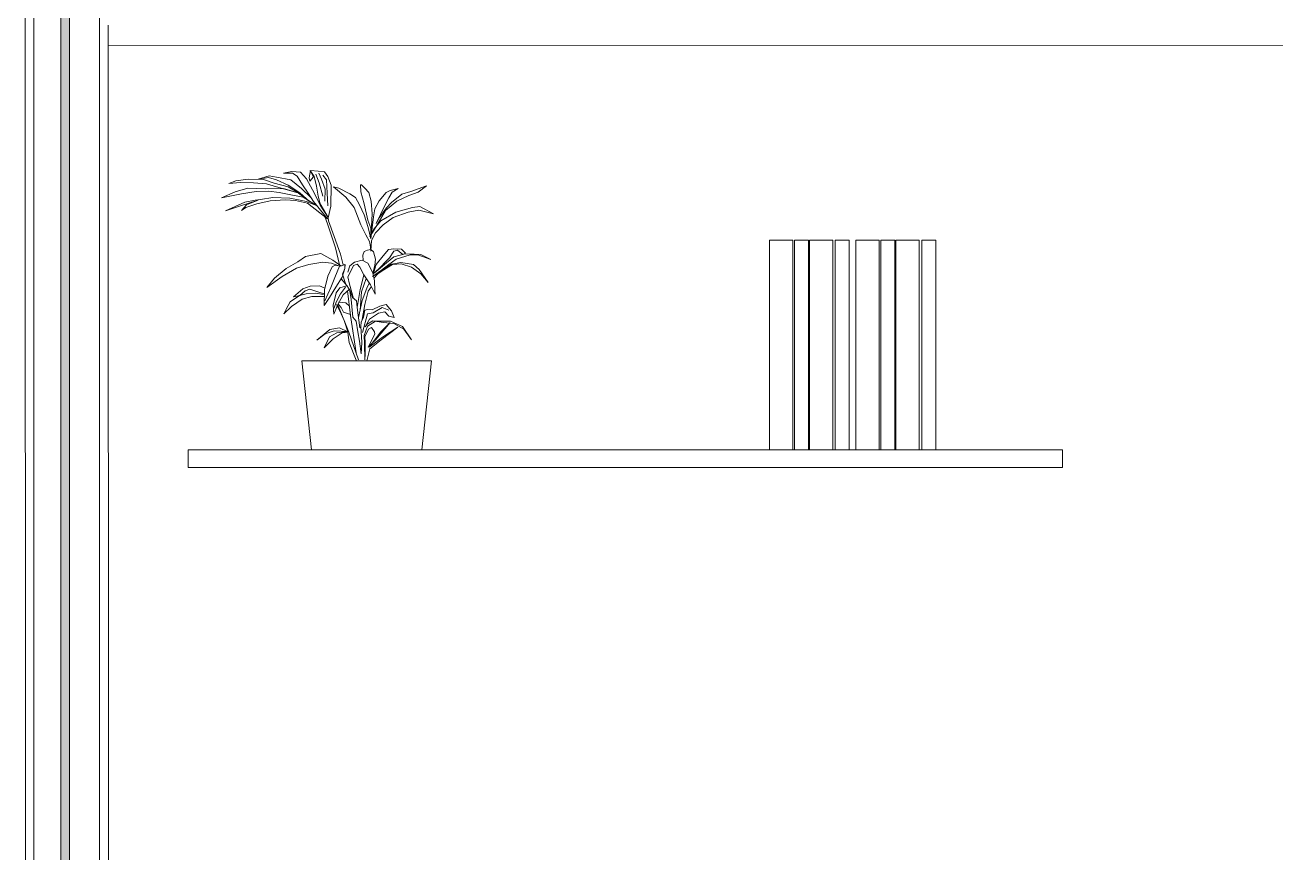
# Model space of a CAD drawing. Header units: inches. Extents: x 446 to 5946, y 570 to 2728.
# Drawn here: x 4078.6 to 4221.7, y 2469.2 to 2564 of the extents above; entities that cross this region are included whole.
import ezdxf

# ---------------------------------------------------------------- set-up
doc = ezdxf.new("R2010")
doc.units = ezdxf.units.IN
doc.header["$MEASUREMENT"] = 0
for name, color, linetype, lineweight in [('ACCESSORI', 2, 'Continuous', 13), ('INFISSI', 4, 'Continuous', 13), ('STRUTTURA', 7, 'Continuous', 20)]:
    doc.layers.add(name, color=color, linetype=linetype, lineweight=lineweight)

msp = doc.modelspace()

# ---------------------------------------------------------------- hatches: boundary and pattern name
at = {"layer": 'INFISSI'}
h = msp.add_hatch(color=4, dxfattribs=at)
h.dxf.hatch_style = 1
h.paths.add_polyline_path([(4082.69, 2628.09), (4083.69, 2628.09), (4083.69, 2363.52), (4082.69, 2363.52)])

# ---------------------------------------------------------------- linework, layer by layer
at = {"layer": 'ACCESSORI'}
for p, q in [((4109.1, 2547.24), (4108.16, 2547.08)), ((4110.1, 2547.18), (4109.1, 2547.24)), ((4111.24, 2547.35), (4111.1, 2546.51)), ((4111.22, 2547.35), (4111.68, 2546.67)), ((4111.58, 2546.64), (4111.22, 2547.35)), ((4112.12, 2547.29), (4111.24, 2547.35)), ((4112.87, 2547.23), (4112.12, 2547.29)), ((4113.24, 2546.67), (4112.87, 2547.23)), ((4102.7, 2546.17), (4101.9, 2545.89)), ((4101.9, 2545.89), (4103.26, 2546.01)), ((4104.12, 2546.38), (4102.7, 2546.17)), ((4103.26, 2546.01), (4104.72, 2545.96)), ((4105.86, 2546.34), (4104.12, 2546.38)), ((4104.72, 2545.96), (4106.22, 2545.85)), ((4106.54, 2546.75), (4105.28, 2546.38)), ((4105.28, 2546.38), (4106.44, 2546.58)), ((4107.1, 2545.93), (4105.86, 2546.34)), ((4106.22, 2545.85), (4107.37, 2545.49)), ((4106.44, 2546.58), (4107.36, 2546.3)), ((4107.37, 2546.6), (4106.54, 2546.75)), ((4108.68, 2545.49), (4107.1, 2545.93)), ((4107.36, 2546.3), (4108.71, 2545.69)), ((4109.02, 2546.3), (4107.37, 2546.6)), ((4108.16, 2547.08), (4109.2, 2547.06)), ((4110.21, 2545.32), (4109.02, 2546.3)), ((4109.2, 2547.06), (4109.71, 2546.71)), ((4109.71, 2546.71), (4110.35, 2545.72)), ((4110.81, 2546.41), (4110.1, 2547.18)), ((4111.7, 2544.72), (4110.81, 2546.41)), ((4111.1, 2546.51), (4111.18, 2546.14)), ((4111.18, 2546.14), (4111.58, 2546.64)), ((4111.68, 2546.67), (4111.92, 2545.58)), ((4112.25, 2545.94), (4111.86, 2546.94)), ((4112.52, 2546.36), (4112.21, 2547.08)), ((4112.65, 2544.42), (4112.25, 2545.94)), ((4112.92, 2545.24), (4112.52, 2546.36)), ((4113.07, 2546.31), (4112.66, 2546.82)), ((4113.14, 2544.79), (4113.07, 2546.31)), ((4113.61, 2545.68), (4113.24, 2546.67)), ((4102.62, 2544.93), (4101.06, 2544.25)), ((4101.06, 2544.25), (4103.37, 2544.69)), ((4104.09, 2545.33), (4102.62, 2544.93)), ((4103.37, 2544.69), (4105.02, 2544.97)), ((4106.16, 2545.27), (4104.09, 2545.33)), ((4105.02, 2544.97), (4106.5, 2545.01)), ((4108.17, 2545.3), (4106.16, 2545.27)), ((4106.5, 2545.01), (4107.68, 2544.85)), ((4107.37, 2545.49), (4108.59, 2545.16)), ((4107.68, 2544.85), (4109.2, 2544.55)), ((4110.06, 2544.72), (4108.17, 2545.3)), ((4108.59, 2545.16), (4110.06, 2544.72)), ((4109.74, 2544.88), (4108.68, 2545.49)), ((4108.71, 2545.69), (4110.02, 2544.82)), ((4109.2, 2544.55), (4110.43, 2544.33)), ((4111.14, 2543.81), (4109.74, 2544.88)), ((4110.02, 2544.82), (4111.14, 2543.81)), ((4111.3, 2544.29), (4110.21, 2545.32)), ((4110.35, 2545.72), (4110.97, 2544.77)), ((4110.97, 2544.77), (4111.61, 2543.83)), ((4112.36, 2543.4), (4111.7, 2544.72)), ((4111.92, 2545.58), (4112.12, 2544.43)), ((4112.12, 2544.43), (4112.35, 2543.56)), ((4112.91, 2543.84), (4112.92, 2545.24)), ((4113.24, 2543.31), (4113.14, 2544.79)), ((4113.59, 2543.28), (4113.61, 2545.68)), ((4113.88, 2545.5), (4115.31, 2544.3)), ((4114.48, 2545.36), (4113.88, 2545.5)), ((4115.75, 2544.69), (4114.48, 2545.36)), ((4116.39, 2544.27), (4115.75, 2544.69)), ((4116.98, 2545.74), (4117.01, 2544.91)), ((4117.08, 2545.71), (4116.98, 2545.74)), ((4117.01, 2544.91), (4117.4, 2543.55)), ((4117.45, 2545.35), (4117.08, 2545.71)), ((4117.92, 2544.86), (4117.45, 2545.35)), ((4118.19, 2543.86), (4117.92, 2544.86)), ((4119.9, 2544.86), (4119.1, 2543.88)), ((4120.38, 2545.07), (4119.9, 2544.86)), ((4120.22, 2544.25), (4120.6, 2544.87)), ((4121.29, 2545.29), (4120.38, 2545.07)), ((4121.7, 2544.64), (4120.52, 2543.72)), ((4120.6, 2544.87), (4121.29, 2545.29)), ((4121.11, 2543.85), (4122.51, 2544.5)), ((4122.74, 2544.97), (4121.7, 2544.64)), ((4122.51, 2544.5), (4123.57, 2544.89)), ((4124.52, 2545.62), (4122.74, 2544.97)), ((4123.57, 2544.89), (4124.52, 2545.62)), ((4101.52, 2542.76), (4103.75, 2543.76)), ((4103.24, 2543.34), (4101.52, 2542.76)), ((4105.27, 2543.98), (4103.24, 2543.34)), ((4103.37, 2542.79), (4103.95, 2543.44)), ((4103.86, 2543.12), (4103.37, 2542.79)), ((4103.75, 2543.76), (4104.92, 2543.98)), ((4105.13, 2543.56), (4103.86, 2543.12)), ((4103.95, 2543.44), (4105.27, 2543.98)), ((4104.92, 2543.98), (4105.55, 2544.05)), ((4106.62, 2543.88), (4105.13, 2543.56)), ((4105.55, 2544.05), (4106.94, 2544.28)), ((4108.34, 2544.01), (4106.62, 2543.88)), ((4106.94, 2544.28), (4108.9, 2544.2)), ((4109.52, 2543.92), (4108.34, 2544.01)), ((4108.9, 2544.2), (4110.08, 2543.96)), ((4110.91, 2543.64), (4109.52, 2543.92)), ((4110.08, 2543.96), (4110.78, 2543.8)), ((4110.43, 2544.33), (4111.93, 2543.37)), ((4110.78, 2543.8), (4112.03, 2543.31)), ((4113.21, 2541.85), (4110.91, 2543.64)), ((4111.61, 2543.83), (4111.94, 2543.39)), ((4111.94, 2543.39), (4113.21, 2541.85)), ((4112.35, 2543.56), (4112.74, 2542.92)), ((4113.29, 2541.98), (4112.36, 2543.4)), ((4112.74, 2542.92), (4113.29, 2541.98)), ((4113.28, 2541.94), (4113.59, 2543.28)), ((4115.31, 2544.3), (4116.23, 2543.12)), ((4116.23, 2543.12), (4117.02, 2541.15)), ((4116.85, 2543.44), (4116.39, 2544.27)), ((4117.4, 2542.29), (4116.85, 2543.44)), ((4117.4, 2543.55), (4117.81, 2541.68)), ((4118.3, 2542.42), (4118.19, 2543.86)), ((4118.62, 2542.96), (4118.45, 2542.06)), ((4119.1, 2543.88), (4118.62, 2542.96)), ((4118.78, 2541.3), (4119.71, 2543.28)), ((4119.95, 2543.08), (4119.12, 2541.94)), ((4119.71, 2543.28), (4120.22, 2544.25)), ((4119.84, 2542.78), (4121.11, 2543.85)), ((4120.52, 2543.72), (4119.95, 2543.08)), ((4122.92, 2543.13), (4121, 2542.61)), ((4123.76, 2543.23), (4122.92, 2543.13)), ((4125.32, 2542.42), (4123.76, 2543.23)), ((4113.2, 2541.25), (4112.88, 2542.1)), ((4113.33, 2541.59), (4113.28, 2541.94)), ((4113.95, 2539.82), (4113.33, 2541.59)), ((4117.83, 2540.85), (4117.4, 2542.29)), ((4117.81, 2541.68), (4118.14, 2540.77)), ((4118.15, 2539.56), (4118.3, 2542.42)), ((4118.45, 2542.06), (4118.15, 2539.56)), ((4119.31, 2541.61), (4118.49, 2540.65)), ((4119.12, 2541.94), (4118.78, 2541.3)), ((4119.01, 2541.35), (4119.84, 2542.78)), ((4121, 2542.61), (4119.31, 2541.61)), ((4119.57, 2541.15), (4120.69, 2542)), ((4120.69, 2542), (4122.41, 2542.61)), ((4122.41, 2542.61), (4123.64, 2542.81)), ((4123.64, 2542.81), (4125.32, 2542.42)), ((4114.1, 2538.51), (4113.2, 2541.25)), ((4117.02, 2541.15), (4117.59, 2540.02)), ((4118.15, 2539.56), (4117.83, 2540.85)), ((4118.04, 2539.76), (4119.01, 2541.35)), ((4118.49, 2540.65), (4118.04, 2539.76)), ((4118.14, 2540.77), (4118.15, 2539.56)), ((4118.24, 2539.35), (4118.69, 2540.24)), ((4118.69, 2540.24), (4119.57, 2541.15)), ((4114.68, 2537.78), (4113.95, 2539.82)), ((4117.59, 2540.02), (4118.01, 2539.23)), ((4118.01, 2539.23), (4118.1, 2538.61)), ((4118.17, 2538.14), (4118.24, 2539.35)), ((4110.69, 2537.52), (4109.79, 2536.9)), ((4112.43, 2537.87), (4110.69, 2537.52)), ((4113.81, 2537.11), (4112.43, 2537.87)), ((4114.57, 2536.57), (4114.1, 2538.51)), ((4115, 2536.55), (4114.68, 2537.78)), ((4117.25, 2537.67), (4117.39, 2538.09)), ((4117.26, 2537.06), (4117.25, 2537.67)), ((4117.39, 2538.09), (4117.79, 2538.23)), ((4117.79, 2538.23), (4118.17, 2538.34)), ((4118.1, 2538.61), (4118.17, 2538.14)), ((4118.17, 2538.34), (4118.46, 2538.06)), ((4118.46, 2538.06), (4118.68, 2537.23)), ((4118.68, 2537.23), (4118.6, 2536.5)), ((4118.75, 2536.62), (4119.56, 2537.61)), ((4119.56, 2537.61), (4120.19, 2538.34)), ((4120.28, 2537.36), (4119.79, 2536.87)), ((4119.95, 2536.81), (4120.79, 2537.47)), ((4120.19, 2538.34), (4120.77, 2538.41)), ((4121.06, 2537.2), (4120.21, 2536.59)), ((4120.79, 2538.15), (4120.28, 2537.36)), ((4120.77, 2538.41), (4121.66, 2538.38)), ((4121.22, 2538.24), (4120.79, 2538.15)), ((4120.79, 2537.47), (4122.07, 2537.84)), ((4122.66, 2537.72), (4121.06, 2537.2)), ((4121.8, 2537.77), (4121.22, 2538.24)), ((4121.66, 2538.38), (4122.11, 2537.89)), ((4122.11, 2537.89), (4121.8, 2537.77)), ((4122.07, 2537.84), (4123.1, 2537.79)), ((4123.53, 2537.73), (4122.66, 2537.72)), ((4123.1, 2537.79), (4123.89, 2537.75)), ((4125, 2537.16), (4123.53, 2537.73)), ((4123.89, 2537.75), (4125, 2537.16)), ((4108.46, 2536.16), (4107.15, 2535.04)), ((4108, 2535.25), (4109.65, 2536.2)), ((4109.79, 2536.9), (4108.46, 2536.16)), ((4109.65, 2536.2), (4111.07, 2536.62)), ((4111.07, 2536.62), (4112.67, 2536.86)), ((4112.67, 2536.86), (4113.65, 2536.76)), ((4113.72, 2536.33), (4113.23, 2535.28)), ((4113.65, 2536.76), (4114.37, 2536.49)), ((4114.08, 2536.54), (4113.72, 2536.33)), ((4114.74, 2536.46), (4113.81, 2537.11)), ((4114.58, 2536.42), (4114.04, 2535.13)), ((4114.67, 2536.43), (4114.08, 2536.54)), ((4115.18, 2536.61), (4114.67, 2536.43)), ((4114.86, 2535.17), (4115.17, 2536.14)), ((4114.92, 2535.49), (4115.17, 2536.14)), ((4115.17, 2536.14), (4115.18, 2536.61)), ((4115.17, 2536.14), (4115.23, 2536.59)), ((4115.52, 2535.72), (4115.74, 2536.45)), ((4115.95, 2535.99), (4115.53, 2535.18)), ((4115.74, 2536.45), (4116.27, 2536.88)), ((4116.16, 2536.48), (4115.95, 2535.99)), ((4116.6, 2536.63), (4116.16, 2536.48)), ((4116.27, 2536.88), (4117.15, 2537.12)), ((4116.89, 2536.3), (4116.6, 2536.63)), ((4117.34, 2535.43), (4116.89, 2536.3)), ((4117.15, 2537.12), (4117.82, 2536.77)), ((4117.82, 2536.77), (4118.37, 2535.66)), ((4118.34, 2535.23), (4120.51, 2536.65)), ((4119.37, 2535.95), (4118.34, 2535.23)), ((4118.6, 2536.5), (4118.37, 2535.63)), ((4118.41, 2535.45), (4118.75, 2536.62)), ((4118.53, 2535.62), (4119.95, 2536.81)), ((4119.28, 2536.33), (4118.53, 2535.62)), ((4119.44, 2535.9), (4118.97, 2535.53)), ((4119.79, 2536.87), (4119.28, 2536.33)), ((4120.21, 2536.59), (4119.37, 2535.95)), ((4120.64, 2536.62), (4119.44, 2535.9)), ((4120.51, 2536.65), (4121.58, 2536.85)), ((4121.62, 2536.68), (4120.64, 2536.62)), ((4121.58, 2536.85), (4123.05, 2536.59)), ((4122.8, 2536.32), (4121.62, 2536.68)), ((4123.88, 2535.55), (4122.8, 2536.32)), ((4123.05, 2536.59), (4123.7, 2536.04)), ((4123.7, 2536.04), (4124.73, 2534.53)), ((4106.24, 2533.96), (4108, 2535.25)), ((4107.15, 2535.04), (4106.24, 2533.96)), ((4113.23, 2535.28), (4112.87, 2533.69)), ((4114.04, 2535.13), (4113.56, 2533.99)), ((4114.16, 2534), (4114.86, 2535.17)), ((4115.4, 2534.19), (4114.76, 2534.96)), ((4115.21, 2534.55), (4114.92, 2535.49)), ((4115.37, 2534.15), (4115.21, 2534.55)), ((4115.53, 2535.18), (4115.7, 2534.34)), ((4115.7, 2534.34), (4116.18, 2532.71)), ((4116.94, 2533.76), (4117.36, 2535.4)), ((4117.09, 2533.48), (4117.62, 2535.02)), ((4118.12, 2534.27), (4117.34, 2535.43)), ((4117.68, 2533.91), (4117.98, 2534.48)), ((4118.37, 2535.66), (4118.56, 2534.72)), ((4118.97, 2535.53), (4118.5, 2535.04)), ((4118.56, 2534.72), (4118.61, 2533.62)), ((4124.73, 2534.53), (4123.88, 2535.55)), ((4109.99, 2533.04), (4108.94, 2532.35)), ((4110.39, 2533.82), (4109.3, 2532.9)), ((4109.3, 2532.9), (4110.04, 2533.05)), ((4110.77, 2533.24), (4109.99, 2533.04)), ((4110.04, 2533.05), (4110.63, 2533.61)), ((4110.31, 2532.65), (4111.4, 2532.94)), ((4111.22, 2534.11), (4110.39, 2533.82)), ((4110.63, 2533.61), (4111.16, 2533.8)), ((4111.86, 2533.34), (4110.77, 2533.24)), ((4111.16, 2533.8), (4112.2, 2533.45)), ((4112.3, 2534.18), (4111.22, 2534.11)), ((4111.4, 2532.94), (4112.85, 2532.95)), ((4112.75, 2533.16), (4111.86, 2533.34)), ((4112.2, 2533.45), (4112.83, 2533.25)), ((4112.91, 2533.89), (4112.3, 2534.18)), ((4112.87, 2533.69), (4112.82, 2531.92)), ((4112.83, 2533.25), (4112.86, 2533.24)), ((4113.56, 2533.99), (4112.91, 2532.43)), ((4113.42, 2532.82), (4114.16, 2534)), ((4113.85, 2531.95), (4114.17, 2533.37)), ((4114.17, 2533.37), (4114.62, 2533.95)), ((4114.67, 2533.26), (4114.21, 2532.37)), ((4114.99, 2533.12), (4114.33, 2531.94)), ((4114.62, 2533.95), (4115.37, 2534.15)), ((4115.27, 2534.03), (4114.67, 2533.26)), ((4115.71, 2533.77), (4114.99, 2533.12)), ((4115.78, 2533.58), (4115.4, 2534.19)), ((4115.84, 2530.77), (4115.5, 2533.58)), ((4115.9, 2532.6), (4115.71, 2533.77)), ((4116.06, 2532.82), (4115.78, 2533.58)), ((4116.59, 2531.67), (4116.94, 2533.76)), ((4116.93, 2531.37), (4117.09, 2533.48)), ((4117.17, 2532.5), (4117.68, 2533.91)), ((4117.47, 2532.01), (4117.84, 2533.55)), ((4117.84, 2533.55), (4118.22, 2534.08)), ((4118.64, 2533.21), (4118.12, 2534.27)), ((4118.61, 2533.62), (4118.64, 2533.21)), ((4108.22, 2530.96), (4109.07, 2531.79)), ((4108.47, 2531.48), (4108.22, 2530.96)), ((4108.94, 2532.35), (4108.47, 2531.48)), ((4109.07, 2531.79), (4110.31, 2532.65)), ((4112.82, 2531.92), (4113.42, 2532.82)), ((4113.91, 2530.91), (4113.85, 2531.95)), ((4114.33, 2531.94), (4113.91, 2530.91)), ((4114.21, 2532.37), (4113.94, 2531.57)), ((4114.6, 2531.32), (4114.21, 2532.02)), ((4114.55, 2531.62), (4114.39, 2531.96)), ((4115.29, 2532.21), (4114.44, 2532.28)), ((4114.76, 2531.7), (4114.46, 2532.03)), ((4115.64, 2528.85), (4114.55, 2531.62)), ((4115.04, 2531.14), (4114.76, 2531.7)), ((4115.71, 2531.85), (4115.29, 2532.21)), ((4116.08, 2530.56), (4115.9, 2532.6)), ((4116.5, 2532.43), (4116.06, 2532.82)), ((4116.59, 2531.7), (4116.5, 2532.43)), ((4116.9, 2529.35), (4116.59, 2531.7)), ((4116.74, 2530.53), (4117.17, 2532.5)), ((4117.17, 2530.3), (4117.47, 2532.01)), ((4119.18, 2531.83), (4118.29, 2531.43)), ((4118.41, 2531.08), (4119.46, 2531.67)), ((4119.92, 2532.04), (4119.18, 2531.83)), ((4119.46, 2531.67), (4120.2, 2531.36)), ((4120.51, 2531.29), (4119.92, 2532.04)), ((4115.09, 2530.21), (4114.6, 2531.32)), ((4115.83, 2530.9), (4115.04, 2531.14)), ((4115.54, 2528.89), (4115.09, 2530.21)), ((4116.47, 2526.49), (4115.84, 2530.77)), ((4116.48, 2530.12), (4116.08, 2530.56)), ((4116.66, 2528.88), (4116.48, 2530.12)), ((4117.31, 2530.58), (4117.04, 2530.01)), ((4117.19, 2528.81), (4117.76, 2530.95)), ((4117.48, 2531.37), (4117.31, 2530.58)), ((4117.76, 2531.45), (4117.48, 2531.37)), ((4117.51, 2529.46), (4117.99, 2530.33)), ((4118.39, 2530.14), (4117.72, 2529.79)), ((4118.29, 2531.43), (4117.76, 2531.45)), ((4117.76, 2530.95), (4118.41, 2531.08)), ((4117.77, 2529.53), (4118.69, 2530.13)), ((4117.99, 2530.33), (4119.02, 2531.03)), ((4119.56, 2529.98), (4118.39, 2530.14)), ((4118.69, 2530.13), (4120.39, 2530.12)), ((4119.02, 2531.03), (4119.74, 2531.19)), ((4119.74, 2531.19), (4120.21, 2530.7)), ((4120.21, 2530.7), (4120.83, 2530.53)), ((4120.39, 2530.12), (4121.79, 2529.52)), ((4120.83, 2530.53), (4120.51, 2531.29)), ((4111.99, 2527.95), (4113.47, 2529.15)), ((4112.94, 2528.67), (4111.99, 2527.95)), ((4113.97, 2529.03), (4112.94, 2528.67)), ((4113.41, 2528.31), (4114.27, 2528.77)), ((4113.47, 2529.15), (4114.57, 2529.34)), ((4114.88, 2528.77), (4113.85, 2528.1)), ((4115.54, 2528.92), (4113.97, 2529.03)), ((4114.27, 2528.77), (4115.54, 2528.92)), ((4114.57, 2529.34), (4115.54, 2528.89)), ((4115.53, 2528.82), (4114.88, 2528.77)), ((4115.68, 2527.67), (4115.53, 2528.82)), ((4116.74, 2525.71), (4115.64, 2528.85)), ((4116.84, 2527.84), (4116.66, 2528.88)), ((4117.04, 2530.01), (4117.02, 2529.53)), ((4117.02, 2529.53), (4117.12, 2527.69)), ((4117.38, 2528.46), (4117.77, 2529.53)), ((4117.89, 2529.2), (4117.48, 2528.33)), ((4117.72, 2529.79), (4117.51, 2529.46)), ((4117.86, 2527.16), (4118.63, 2528.65)), ((4118.24, 2529.39), (4117.89, 2529.2)), ((4117.96, 2527.13), (4119.29, 2528.88)), ((4118.58, 2528.9), (4118.24, 2529.39)), ((4118.63, 2528.65), (4118.58, 2528.9)), ((4120.37, 2529.96), (4118.71, 2528.02)), ((4119.29, 2528.88), (4120.37, 2529.96)), ((4119.33, 2527.98), (4121.23, 2529.44)), ((4121.23, 2529.44), (4119.5, 2528.28)), ((4120.8, 2529.85), (4119.56, 2529.98)), ((4121.93, 2529.22), (4120.8, 2529.85)), ((4121.79, 2529.52), (4122.81, 2527.99)), ((4122.81, 2527.99), (4121.93, 2529.22)), ((4112.8, 2527.05), (4113.41, 2528.31)), ((4113.85, 2528.1), (4112.8, 2527.05)), ((4116.46, 2525.67), (4115.68, 2527.67)), ((4117.06, 2526.38), (4116.84, 2527.84)), ((4117.12, 2527.69), (4117.06, 2526.38)), ((4117.44, 2527.55), (4117.38, 2528.46)), ((4117.47, 2525.7), (4117.44, 2527.55)), ((4117.48, 2528.33), (4117.52, 2527.72)), ((4117.52, 2527.72), (4117.51, 2526.42)), ((4118.71, 2528.02), (4117.86, 2527.16)), ((4119.5, 2528.28), (4117.96, 2527.13)), ((4118.03, 2526.96), (4119.33, 2527.98)), ((4117.51, 2526.42), (4117.47, 2525.7)), ((4117.68, 2525.59), (4118.03, 2526.96))]:
    msp.add_line(p, q, dxfattribs=at)
for points in [[(4163.75, 2515.38), (4163.75, 2539.38), (4166.41, 2539.38), (4166.41, 2515.38), (4163.75, 2515.38)], [(4166.62, 2515.38), (4166.62, 2539.38), (4168.22, 2539.38), (4168.22, 2515.38), (4166.62, 2515.38)], [(4168.33, 2515.38), (4168.33, 2539.38), (4170.99, 2539.38), (4170.99, 2515.38), (4168.33, 2515.38)], [(4171.28, 2515.38), (4171.28, 2539.38), (4172.88, 2539.38), (4172.88, 2515.38), (4171.28, 2515.38)], [(4173.63, 2515.38), (4173.63, 2539.38), (4176.29, 2539.38), (4176.29, 2515.38), (4173.63, 2515.38)], [(4176.5, 2515.38), (4176.5, 2539.38), (4178.1, 2539.38), (4178.1, 2515.38), (4176.5, 2515.38)], [(4178.21, 2515.38), (4178.21, 2539.38), (4180.87, 2539.38), (4180.87, 2515.38), (4178.21, 2515.38)], [(4181.17, 2515.38), (4181.17, 2539.38), (4182.77, 2539.38), (4182.77, 2515.38), (4181.17, 2515.38)]]:
    msp.add_lwpolyline(points, dxfattribs=at)
msp.add_lwpolyline([(4125.09, 2525.59), (4110.27, 2525.59), (4111.38, 2515.38), (4123.98, 2515.38)], close=True, dxfattribs=at)
at = {"layer": 'INFISSI'}
for p, q in [((4082.69, 2363.52), (4082.69, 2628.09)), ((4083.69, 2363.52), (4083.69, 2628.09)), ((4078.69, 2357.52), (4078.6, 2564.02)), ((4087.1, 2357.52), (4087.1, 2564.02)), ((4088.19, 2347.52), (4088.1, 2564.02))]:
    msp.add_line(p, q, dxfattribs=at)
for points in [[(4078.6, 2559.02), (4078.6, 2559.02), (4078.6, 2634.09)], [(4079.6, 2564.02), (4079.6, 2634.09)], [(4087.1, 2564.02), (4087.1, 2634.09)], [(4079.6, 2357.52), (4079.6, 2564.02)]]:
    msp.add_lwpolyline(points, dxfattribs=at)
msp.add_lwpolyline([(4083.69, 2628.07), (4082.69, 2628.09), (4082.69, 2363.52), (4083.69, 2363.52)], close=True, dxfattribs=at)
at = {"layer": 'STRUTTURA'}
msp.add_line((4363.7, 2561.76), (4088.1, 2561.64), dxfattribs=at)
msp.add_lwpolyline([(4097.27, 2515.38), (4197.27, 2515.38), (4197.27, 2513.38), (4097.27, 2513.38)], close=True, dxfattribs=at)

doc.saveas('drawing.dxf')
